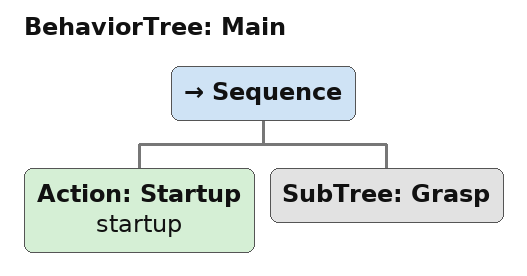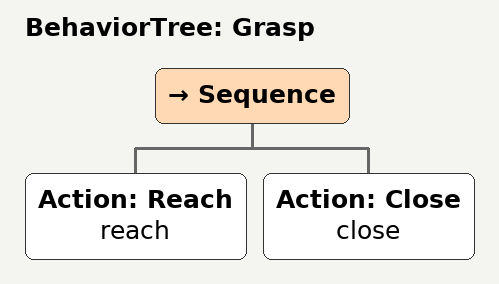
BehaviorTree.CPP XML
<?xml version="1.0" encoding="UTF-8"?>
<root BTCPP_format="4" main_tree_to_execute="Main">
  <BehaviorTree ID="Main">
    <Sequence>
      <Action ID="Startup" name="startup"/>
      <SubTree ID="Grasp"/>
    </Sequence>
  </BehaviorTree>
  <BehaviorTree ID="Grasp">
    <Sequence>
      <Action ID="Reach" name="reach"/>
      <Action ID="Close" name="close"/>
    </Sequence>
  </BehaviorTree>
</root>
